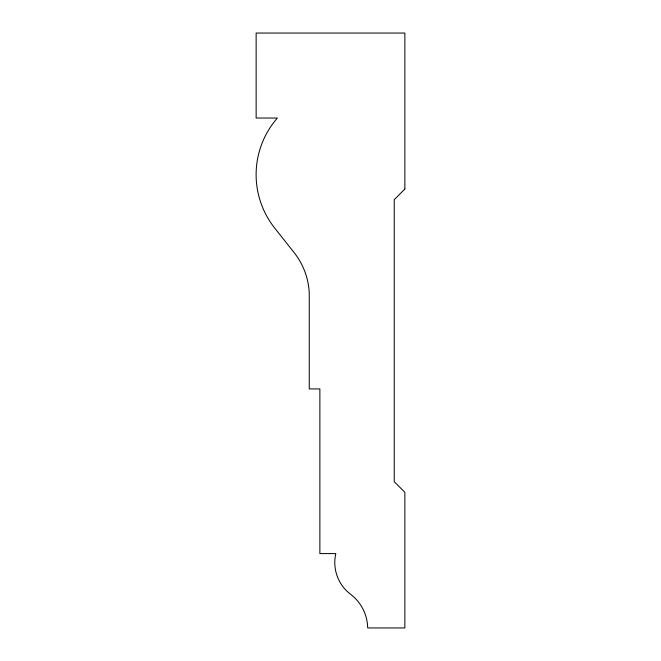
<?xml version="1.0" encoding="UTF-8"?>
<svg xmlns="http://www.w3.org/2000/svg" width="661" height="661" viewBox="0 0 661 661"><rect width="100%" height="100%" fill="white"/><g stroke="black" fill="none" stroke-linecap="round" stroke-linejoin="round"><path stroke-width="0.99" d="M404.863 189.046L394.237 199.672L394.237 481.695L404.863 492.313L404.863 627.95L367.681 627.95A43.205 43.205 0 0 0 350.561 594.256A39.776 39.776 0 0 1 335.813 553.587L319.874 553.587L319.874 388.924L309.257 388.924L309.257 293.319A70.405 70.405 0 0 0 294.087 252.552L274.728 228.119A86.054 86.054 0 0 1 277.38 118.038L256.137 118.038L256.137 33.05L404.863 33.05L404.863 189.046"/></g></svg>
